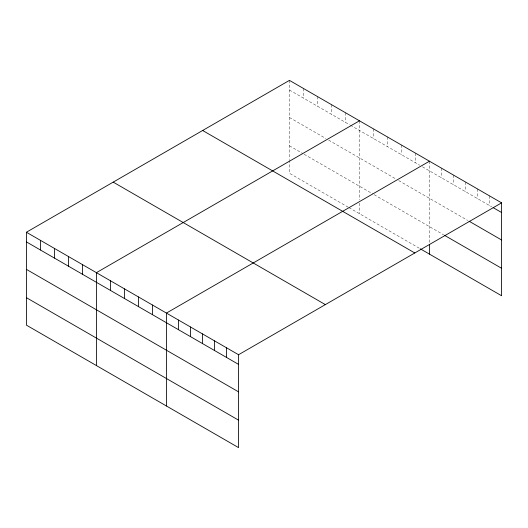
<?xml version="1.0" encoding="UTF-8"?>
<svg xmlns="http://www.w3.org/2000/svg" width="528" height="528" viewBox="0 0 528 528"><rect width="100%" height="100%" fill="white"/><g stroke="black" fill="none" stroke-linecap="round" stroke-linejoin="round"><path stroke-width="0.4" stroke-dasharray="2.64 1.98" d="M289.45 80.375L289.45 159.535M289.45 90.024L349.661 124.786M350.361 125.189L419.668 165.205M422.466 166.822L491.7 206.791M289.45 117.5L325.855 138.514M328.654 140.131L395.861 178.933M398.666 180.55L467.656 220.387M289.45 145.801L302.749 153.483M304.154 154.288L372.761 193.901M374.161 194.707L443.612 234.808M348.256 207.227L289.45 173.27L289.45 160.347M348.955 207.629L419.668 248.45M489.581 195.914L489.581 205.57M477.556 188.978L477.556 198.627M465.538 182.035L465.538 191.69M453.512 175.091L453.512 184.747M441.494 168.155L441.494 177.804M429.469 161.212L429.469 242.801M415.47 153.127L415.47 162.782M401.465 145.042L401.465 154.697M387.466 136.963L387.466 146.612M373.461 128.878L373.461 138.527M359.462 120.793L359.462 199.96M359.462 203.188L359.462 213.695M345.457 112.708L345.457 122.364M331.459 104.623L331.459 114.279M317.453 96.538L317.453 106.194M303.455 88.46L303.455 98.109"/><path stroke-width="0.79" d="M26.4 232.241L238.55 354.73L238.55 447.625L26.4 325.142L26.4 232.241L289.45 80.375L501.6 202.858L501.6 295.759L420.367 248.86M359.462 120.793L96.406 272.666L96.406 365.561M429.469 161.212L166.419 313.084L166.419 405.986M238.55 354.73L501.6 202.858M493.112 207.61L501.6 212.513M469.069 221.199L501.6 239.983M444.319 235.217L501.6 268.283M202.646 130.489L414.79 252.971M113.21 182.127L325.354 304.61M26.4 241.897L238.55 364.379M26.4 269.366L238.55 391.855M26.4 297.673L238.55 420.156M429.469 244.418L429.469 254.113M226.525 347.787L226.525 357.443M214.507 340.844L214.507 350.5M202.481 333.907L202.481 343.556M190.463 326.964L190.463 336.62M178.438 320.021L178.438 329.677M152.414 304.999L152.414 314.655M138.415 296.914L138.415 306.57M124.41 288.829L124.41 298.485M110.411 280.744L110.411 290.4M82.408 264.581L82.408 274.23M68.402 256.496L68.402 266.152M54.404 248.411L54.404 258.067M40.399 240.326L40.399 249.982"/></g></svg>
